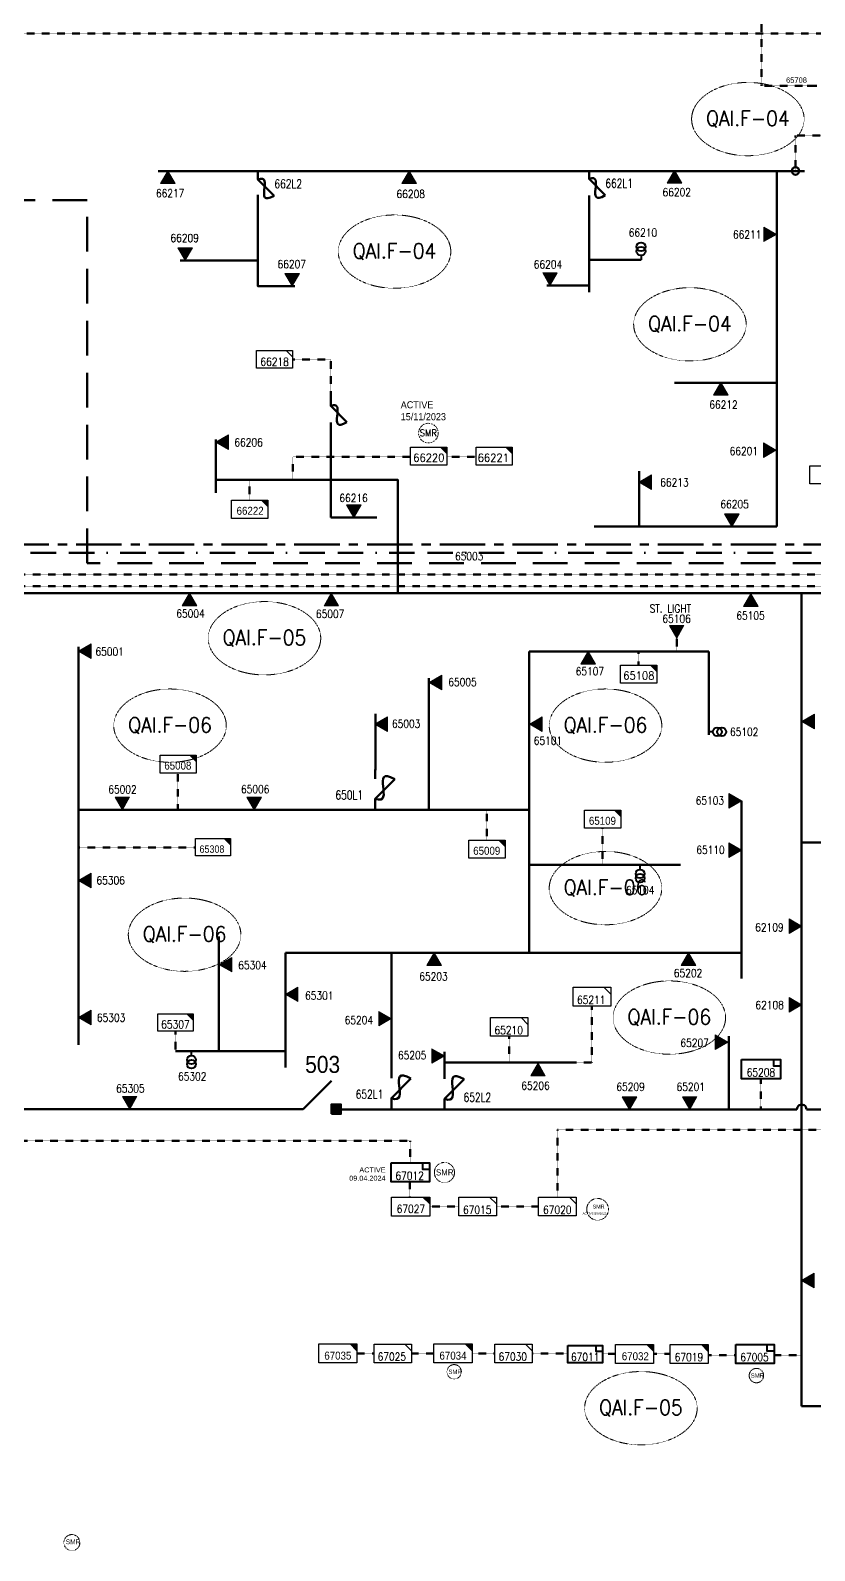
# Model space of a CAD drawing. Header units: metres. Extents: x 65984 to 144644, y -19036 to 23726.
# Drawn here: x 130763 to 131224, y 20694 to 21586 of the extents above; entities that cross this region are included whole.
import ezdxf
from ezdxf.enums import TextEntityAlignment as Align

# ---------------------------------------------------------------- set-up
doc = ezdxf.new("R2010")
doc.units = ezdxf.units.M
doc.header["$MEASUREMENT"] = 0
for name, pattern in [('( Border )', [1.75, 0.5, -0.25, 0.5, -0.25, 0, -0.25]), ('( Center )', [2, 1.25, -0.25, 0.25, -0.25]), ('DGN Style 3', [0.013877, 0, -0.013877]), ('DGN Style 4', [1.6, 0.8, -0.4, 0, -0.4]), ('HIDDEN2', [2381.25, 1587.5, -793.75])]:
    doc.linetypes.add(name, pattern=pattern)
doc.layers.get('0').update_dxf_attribs({"color": 95, "lineweight": 40})
for name, color, linetype, lineweight in [('ABS', 7, 'Continuous', 40), ('ABS NUMBER', 112, 'Continuous', 30), ('d_eos', 111, 'Continuous', 40), ('d_switch', 95, 'Continuous', 40), ('d_tf', 1, 'Continuous', 40), ('d_tf no', 6, 'Continuous', 40), ('d_ug cable', 95, 'Continuous', 40), ('d_village name', 7, 'Continuous', 40), ('FDR  1  16', 234, 'Continuous', 40), ('fedr no', 95, 'Continuous', 40), ('Level 37', 7, 'Continuous', 0), ('O H MAIN FEEDER', 4, 'Continuous', 100)]:
    doc.layers.add(name, color=color, linetype=linetype, lineweight=lineweight)
doc.styles.add('NASKHF', font='naskhf.shx', dxfattribs={"height": 8})
doc.styles.get("Standard").update_dxf_attribs({"font": 'txt.shx'})
doc.styles.add('Style-Arial', font='arial.ttf')
doc.styles.add('Style-msdefault', font='msdefault.shx')
doc.styles.add('Style-simplex', font='simplex.shx')
doc.styles.add('Style-STANDARD', font='STANDARD.shx')

# ---------------------------------------------------------------- blocks, each defined once
blk = doc.blocks.new('TRANS_2_1')
at = {"color": 0, "linetype": 'Continuous', "lineweight": 0, "ltscale": 500, "flags": 128}
blk.add_lwpolyline([(8668600, 4991700), (8668600, -5008300), (9500, -8300)], close=True, dxfattribs=at)
at = {"color": 0, "linetype": 'Continuous', "lineweight": 0, "ltscale": 500}
blk.add_solid([(8668600, 4991700), (8668600, -5008300), (9500, -8300)], dxfattribs=at)
blk = doc.blocks.new('01_1_1')
at = {"color": 0, "linetype": 'Continuous', "lineweight": 0, "ltscale": 500, "xscale": 0.0005, "yscale": 0.0005, "rotation": 90.00000000000001}
blk.add_blockref('TRANS_2_1', (0, 1), dxfattribs=at)
blk = doc.blocks.new('TFU_1_1')
at = {"layer": 'd_switch', "color": 0, "linetype": 'Continuous', "lineweight": 40, "ltscale": 500}
blk.add_line((0, 5000), (0, 0), dxfattribs=at)
for centre in [(0, 15000), (0, 10000)]:
    blk.add_circle(centre, 5000, dxfattribs=at)
blk = doc.blocks.new('TF3_3_1')
at = {"layer": 'd_village name', "color": 0, "linetype": 'Continuous', "lineweight": -2, "ltscale": 500}
for p, q in [((5650, 4500), (9150, 4500)), ((9150, 4500), (9150, 1000))]:
    blk.add_line(p, q, dxfattribs=at)
at = {"layer": 'd_village name', "color": 0, "linetype": 'Continuous', "lineweight": -2, "ltscale": 500, "flags": 128}
blk.add_lwpolyline([(9150, 1000), (5650, 1000), (5650, 4500)], dxfattribs=at)
at = {"layer": 'd_village name', "color": 0, "linetype": 'Continuous', "lineweight": -2, "ltscale": 500}
blk.add_3dface([(-10850, 4500), (9150, 4500), (9150, -5500), (-10850, -5500)], dxfattribs=at)
blk = doc.blocks.new('SS_1_1')
at = {"layer": 'd_village name', "color": 0, "linetype": 'ByBlock', "lineweight": -2, "ltscale": 500, "flags": 128}
blk.add_lwpolyline([(3475, 2125), (5225, 2125), (5225, 375)], close=True, dxfattribs=at)
at = {"layer": 'd_village name', "color": 0, "linetype": 'ByBlock', "lineweight": -2, "ltscale": 500, "extrusion": (0, 0, -1)}
blk.add_solid([(-3475, 2125), (-5225, 2125), (-5225, 375)], dxfattribs=at)
at = {"layer": 'd_village name', "color": 0, "linetype": 'ByBlock', "lineweight": -2, "ltscale": 500}
blk.add_3dface([(-4775, 2125), (5225, 2125), (5225, -2875), (-4775, -2875)], dxfattribs=at)
blk = doc.blocks.new('TF_2_2')
at = {"layer": 'd_village name', "color": 0, "linetype": 'Continuous', "lineweight": 30, "ltscale": 500}
blk.add_line((3150, 2475), (4950, 675), dxfattribs=at)
blk.add_3dface([(-5050, 2475), (4950, 2475), (4950, -2525), (-5050, -2525)], dxfattribs=at)
blk = doc.blocks.new('ABS2_1_1')
at = {"color": 0, "linetype": 'ByBlock', "lineweight": -2, "ltscale": 500}
for q in [(-29900, 43500), (0, 0)]:
    blk.add_line((0, 13600), q, dxfattribs=at)
at = {"color": 0, "linetype": 'ByBlock', "lineweight": -2, "ltscale": 500, "flags": 128}
for points in [[(5000, 43600), (-5000, 43600), (-5000, 53600), (5000, 53600)], [(3791, 49653), (3791, 49653), (3791, 49653)]]:
    blk.add_lwpolyline(points, close=True, dxfattribs=at)
at = {"color": 0, "linetype": 'ByBlock', "lineweight": -2, "ltscale": 500}
for points in [[(5000, 43600), (-5000, 43600), (5000, 53600), (-5000, 53600)], [(3791, 49653), (3791, 49653), (3791, 49653)]]:
    blk.add_solid(points, dxfattribs=at)
blk = doc.blocks.new('FUSE01_1')
at = {"color": 0, "linetype": 'ByBlock', "lineweight": -2, "ltscale": 500}
blk.add_line((0, -8575), (0, -11275), dxfattribs=at)
at = {"color": 0, "linetype": 'ByBlock', "lineweight": -2, "ltscale": 500, "flags": 128}
blk.add_lwpolyline([(0, 25), (0, -2875), (-5600, -8475)], dxfattribs=at)
at = {"color": 0, "linetype": 'ByBlock', "lineweight": -2, "ltscale": 500}
blk.add_open_spline([(-5600, -8475), (1700, -12675), (-5800, -675), (0, -2875)], degree=3, dxfattribs=at)
blk = doc.blocks.new('FUSE01_1_1')
at = {"color": 0, "linetype": 'ByBlock', "lineweight": -2, "ltscale": 500}
blk.add_line((0, -8575), (0, -11275), dxfattribs=at)
at = {"color": 0, "linetype": 'ByBlock', "lineweight": -2, "ltscale": 500, "flags": 128}
blk.add_lwpolyline([(0, 25), (0, -2875), (-5600, -8475)], dxfattribs=at)
at = {"color": 0, "linetype": 'ByBlock', "lineweight": -2, "ltscale": 500}
blk.add_open_spline([(-5600, -8475), (1700, -12675), (-5800, -675), (0, -2875)], degree=3, dxfattribs=at)
blk = doc.blocks.new('exist.us-1000kva_1_1')
at = {"layer": 'd_village name', "color": 0, "linetype": 'Continuous', "lineweight": 0, "ltscale": 500, "flags": 128}
blk.add_lwpolyline([(19997, 6459), (16400, 10000), (20000, 10000)], close=True, dxfattribs=at)
at = {"layer": 'd_village name', "color": 0, "linetype": 'Continuous', "lineweight": 0, "ltscale": 500, "extrusion": (0, 0, -1)}
blk.add_solid([(-19997, 6459), (-16400, 10000), (-20000, 10000)], dxfattribs=at)
at = {"layer": 'd_village name', "color": 0, "linetype": 'DGN Style 3', "lineweight": 106, "ltscale": 500, "xscale": 2, "yscale": 2}
blk.add_blockref('TF_2_2', (10100, 5050), dxfattribs=at)
blk = doc.blocks.new('TF_1_1')
at = {"layer": 'd_village name', "color": 0, "linetype": 'Continuous', "lineweight": 30, "ltscale": 500}
blk.add_line((3150, 2475), (4950, 675), dxfattribs=at)
blk.add_3dface([(-5050, 2475), (4950, 2475), (4950, -2525), (-5050, -2525)], dxfattribs=at)

msp = doc.modelspace()

# ---------------------------------------------------------------- linework, layer by layer
at = {"color": 7, "linetype": 'Continuous', "lineweight": 100, "ltscale": 0.426762}
for p, q in [((131201.39, 21503.25), (131201.39, 21365.23)), ((131091.2, 21488.15), (131091.2, 21432.25)), ((130896.81, 21450.86), (130851.24, 21450.86)), ((131091.2, 21451.16), (131121.72, 21451.16)), ((131090.99, 21436.1), (131066.54, 21436.1)), ((131201.39, 21379.08), (131141.43, 21379.08)), ((131201.39, 21365.23), (131201.39, 21294.62)), ((131120.54, 21295.47), (131120.54, 21327.09)), ((131201.39, 21294.62), (131094.21, 21294.62))]:
    msp.add_line(p, q, dxfattribs=at)
at = {"color": 94, "linetype": 'Continuous', "lineweight": 100, "ltscale": 0.426762}
for p, q in [((130939.6, 21299.98), (130939.6, 21351.69)), ((130872.17, 21322.18), (130872.17, 21314.54)), ((130939.6, 21299.98), (130966.77, 21299.98)), ((131215.9, 21255.57), (131239.76, 21255.57)), ((131215.96, 21109.32), (131256.1, 21109.32))]:
    msp.add_line(p, q, dxfattribs=at)
at = {"color": 94, "linetype": 'DGN Style 3', "lineweight": 140}
for p, q in [((130892.05, 21322.18), (130892.05, 21310.1)), ((130965.05, 20809.57), (130954.98, 20809.57)), ((130987.04, 20809.57), (131000.16, 20809.57)), ((131022.55, 20809.57), (131035.92, 20809.57)), ((131057.93, 20809.57), (131078.73, 20809.57)), ((131106.74, 20809.29), (131098.96, 20809.29)), ((131138.8, 20809.29), (131129.13, 20809.29)), ((131177.68, 20808.64), (131161.62, 20808.64)), ((131215.96, 20808.64), (131199.68, 20808.64))]:
    msp.add_line(p, q, dxfattribs=at)
at = {"color": 5, "linetype": 'DGN Style 3', "lineweight": 140}
for p, q in [((131142.67, 21229.21), (131142.67, 21221.42)), ((131120.21, 21221.71), (131120.21, 21213.43)), ((130849.93, 21128.51), (130849.93, 21150.01)), ((131031.19, 21110.64), (131031.19, 21128.51)), ((131099.09, 21096.14), (131099.09, 21117.64)), ((130860.2, 21106.47), (130791.6, 21106.47)), ((130848.62, 20986.88), (130848.62, 20998.55)), ((131192.12, 20952.74), (131192.12, 20970.6))]:
    msp.add_line(p, q, dxfattribs=at)
at = {"color": 5, "linetype": 'Continuous', "lineweight": 100, "ltscale": 0.426762}
for p, q in [((131056.07, 21044.53), (131056.07, 21221.42)), ((131161.5, 21221.42), (131161.5, 21172.43)), ((130997.2, 21128.5), (130997.2, 21205.81)), ((130965.87, 21151.85), (130965.87, 21184.8)), ((130791.6, 21128.51), (130791.6, 20990.71)), ((131180.72, 21044.53), (131180.72, 21133.86)), ((131056.07, 21096.14), (131144.81, 21096.14)), ((130874.04, 20986.88), (130874.04, 21054.1)), ((130913.02, 21044.53), (130913.02, 20977.31)), ((131173.25, 20952.74), (131173.25, 20995.79)), ((130913.02, 20986.88), (130848.62, 20986.88)), ((131006.41, 20974.83), (131006.41, 20986.58)), ((131006.41, 20980.34), (131079.16, 20980.34))]:
    msp.add_line(p, q, dxfattribs=at)
at = {"color": 214, "linetype": 'DGN Style 3', "lineweight": 140}
for p, q in [((130986.02, 20910.24), (130986.02, 20901.32)), ((130997.76, 20895.72), (131014.86, 20895.72)), ((131036.85, 20895.7), (131061.65, 20895.7))]:
    msp.add_line(p, q, dxfattribs=at)
at = {"color": 7, "linetype": 'DGN Style 3', "lineweight": 140, "flags": 128}
msp.add_lwpolyline([(131192.43, 21654.02), (131192.43, 21553.17), (131219.16, 21553.17)], dxfattribs=at)
at = {"color": 134, "linetype": 'DGN Style 3', "lineweight": 140, "flags": 128}
msp.add_lwpolyline([(130684.02, 21501.95), (130752.42, 21501.95), (130752.42, 21583.87), (131539.52, 21583.87), (131539.52, 21571.96), (131548.96, 21571.96)], dxfattribs=at)
at = {"color": 7, "linetype": 'Continuous', "lineweight": 100, "ltscale": 0.426762, "flags": 128}
for points in [[(131212.21, 21503.25), (130838.39, 21503.25)], [(130896.81, 21489.3), (130896.81, 21435.8), (130918.48, 21435.8)]]:
    msp.add_lwpolyline(points, dxfattribs=at)
at = {"color": 1, "linetype": 'HIDDEN2', "lineweight": 70, "ltscale": 0.012803}
msp.add_lwpolyline([(131718.88, 21260.69), (131718.88, 21273.14), (130796.75, 21273.14), (130796.75, 21486.19), (130383.24, 21486.19)], dxfattribs=at)
at = {"color": 94, "linetype": 'DGN Style 3', "lineweight": 140, "flags": 128}
for points in [[(130939.6, 21370.41), (130939.6, 21392.78), (130917.23, 21392.78)], [(130917.47, 21322.18), (130917.47, 21335.5), (130986.52, 21335.5)], [(131007.7, 21335.5), (131025, 21335.5)]]:
    msp.add_lwpolyline(points, dxfattribs=at)
at = {"color": 94, "linetype": 'Continuous', "lineweight": 100, "ltscale": 0.426762, "flags": 128}
msp.add_lwpolyline([(130978.95, 21255.57), (130978.95, 21322.18), (130872.17, 21322.18), (130872.17, 21345.78)], dxfattribs=at)
at = {"color": 222, "linetype": '( Border )', "lineweight": 140, "ltscale": 30, "true_color": 0xc71585, "flags": 128}
msp.add_lwpolyline([(130710.85, 21279.34), (131825.16, 21279.34), (131825.16, 21303.04)], dxfattribs=at)
at = {"color": 5, "linetype": 'Continuous', "lineweight": 100, "ltscale": 0.426762, "flags": 128}
for points in [[(131056.07, 21128.51), (130791.6, 21128.51), (130791.6, 21224.06)], [(131056.07, 21221.42), (131161.5, 21221.42)], [(130975.2, 20975.32), (130975.2, 21044.53), (130913.02, 21044.53)], [(130975.2, 21044.53), (131180.72, 21044.53), (131180.72, 21029.55)]]:
    msp.add_lwpolyline(points, dxfattribs=at)
at = {"color": 214, "linetype": 'DGN Style 3', "lineweight": 140, "flags": 128}
for points in [[(130585.91, 21062.42), (130585.91, 20934.3), (130986.3, 20934.3), (130986.3, 20921.45)], [(132386.25, 20931.35), (132386.25, 20940.8), (131072.64, 20940.8), (131072.64, 20901.2)]]:
    msp.add_lwpolyline(points, dxfattribs=at)
at = {"color": 5, "linetype": 'DGN Style 3', "lineweight": 140, "flags": 128}
for points in [[(131079.16, 20980.34), (131092.95, 20980.34), (131092.95, 21013.4)], [(131044.3, 20980.34), (131044.3, 20995.6)]]:
    msp.add_lwpolyline(points, dxfattribs=at)
at = {"layer": 'd_eos', "color": 7, "linetype": 'Continuous', "lineweight": 211, "ltscale": 0.638341}
msp.add_line((131224.81, 21553.17), (131219.16, 21553.17), dxfattribs=at)
at = {"layer": 'd_ug cable', "color": 7, "linetype": 'DGN Style 3', "lineweight": 106, "flags": 128}
msp.add_lwpolyline([(131212.38, 21503.33), (131212.38, 21524.16), (131318.39, 21524.16)], dxfattribs=at)
at = {"layer": 'd_ug cable', "color": 6, "linetype": 'DGN Style 3', "lineweight": 100, "flags": 128}
msp.add_lwpolyline([(130338.59, 21301.77), (130338.59, 21275.28), (130693.57, 21275.28), (130693.57, 21259.8), (131272.54, 21259.8), (131272.54, 21078.67), (131286.92, 21078.67)], dxfattribs=at)
at = {"layer": 'd_ug cable', "color": 3, "linetype": 'DGN Style 3', "lineweight": 100, "flags": 128}
msp.add_lwpolyline([(130396.04, 21301.77), (130396.04, 21284.9), (130701.04, 21284.9), (130701.04, 21266.55), (131351.21, 21266.55), (131351.21, 21299.5)], dxfattribs=at)
at = {"layer": 'd_ug cable', "color": 2, "linetype": 'DGN Style 4', "lineweight": 13}
msp.add_circle((130996.95, 21349.49), 5.77, dxfattribs=at)
at = {"layer": 'd_ug cable', "color": 2, "linetype": 'DGN Style 3', "lineweight": 13}
for centre, radius in [((131006.35, 20915.7), 5.91), ((131096.24, 20894.12), 6.38), ((131012.06, 20798.79), 4.23), ((131189.43, 20796.58), 4.23), ((130787.74, 20698.6), 4.7)]:
    msp.add_circle(centre, radius, dxfattribs=at)
at = {"layer": 'FDR  1  16', "color": 114, "linetype": '( Center )', "lineweight": 70, "ltscale": 21.338113, "flags": 128}
msp.add_lwpolyline([(131276.56, 21310.64), (131289.55, 21310.64), (131289.55, 21284.15), (130742.51, 21284.15), (130742.51, 21383.86), (130565, 21383.86)], dxfattribs=at)
at = {"layer": 'fedr no', "color": 82, "linetype": 'DGN Style 3', "lineweight": 13, "true_color": 0x1dc70e}
for centre in [(131184.43, 21533.74), (130977.07, 21455.99), (131150.42, 21413.32), (130900.74, 21229.15), (130845.34, 21177.89), (131100.88, 21177.89), (131100.88, 21082.56), (130853.87, 21055.23), (131138.32, 21006.61), (131121.65, 20777.44)]:
    msp.add_ellipse(centre, major_axis=(33.02, 0), ratio=0.651175, dxfattribs=at)
at = {"layer": 'O H MAIN FEEDER', "color": 7, "lineweight": 211, "ltscale": 0.426762}
msp.add_line((131217.67, 21503.25), (131212.11, 21503.25), dxfattribs=at)
at = {"layer": 'O H MAIN FEEDER', "color": 94, "lineweight": 211, "ltscale": 0.426762}
for p, q in [((131001.56, 21255.57), (130716.39, 21255.57)), ((131001.56, 21255.57), (131215.96, 21255.57)), ((131215.96, 21255.57), (131215.96, 20778.58)), ((131215.96, 20778.58), (131350.01, 20778.58))]:
    msp.add_line(p, q, dxfattribs=at)
at = {"layer": 'O H MAIN FEEDER', "color": 5, "lineweight": 211, "ltscale": 0.426762}
for p, q in [((130657.74, 20952.74), (130916.48, 20952.88)), ((130945.61, 20952.74), (131213.25, 20952.74)), ((131218.79, 20952.74), (131613.98, 20952.74))]:
    msp.add_line(p, q, dxfattribs=at)
at = {"layer": 'O H MAIN FEEDER', "color": 7, "lineweight": 211, "ltscale": 0.426762}
msp.add_circle((131212.38, 21503.33), 2.21, dxfattribs=at)
at = {"layer": 'O H MAIN FEEDER', "color": 5, "lineweight": 211, "ltscale": 0.426762}
msp.add_arc((131216.02, 20952.81), 2.77, 359.59752, 181.48927, dxfattribs=at)

# ---------------------------------------------------------------- block references
at = {"color": 7, "linetype": 'Continuous', "lineweight": 106, "ltscale": 0.426762, "xscale": 0.001707049066626284, "yscale": -0.001707049066626284, "zscale": 0.001707049066626284, "rotation": 180}
for p in [(130896.81, 21503.21), (131091.2, 21503.51)]:
    msp.add_blockref('FUSE01_1_1', p, dxfattribs=at)
at = {"color": 7, "linetype": 'Continuous', "lineweight": 40, "ltscale": 0.426762, "xscale": 0.0005121147199878851, "yscale": 0.0005121147199878851, "zscale": 0.0005121147199878851, "rotation": 359.9999999999998}
msp.add_blockref('TFU_1_1', (131121.72, 21451.16), dxfattribs=at)
at = {"color": 94, "linetype": 'DGN Style 3', "lineweight": 106, "ltscale": 0.55395, "xscale": 0.002107198437321994, "yscale": 0.002107198437321994, "zscale": 0.002441080165275587, "rotation": 359.9999999999999}
msp.add_blockref('TF_2_2', (130906.8, 21392.83), dxfattribs=at)
at = {"color": 94, "linetype": 'Continuous', "lineweight": 106, "ltscale": 0.426762, "xscale": 0.001707049066626284, "yscale": -0.001707049066626284, "zscale": 0.001707049066626284, "rotation": 180}
msp.add_blockref('FUSE01_1_1', (130939.6, 21370.37), dxfattribs=at)
at = {"color": 2, "linetype": 'Continuous', "lineweight": 30, "ltscale": 0.556508, "xscale": 0.002118508137390746, "yscale": 0.002118508137390746, "zscale": 0.002441080165275587}
msp.add_blockref('SS_1_1', (130996.63, 21336.73), dxfattribs=at)
at = {"color": 94, "linetype": 'Continuous', "lineweight": 30, "ltscale": 0.556508, "xscale": 0.002118508137390746, "yscale": 0.002118508137390746, "zscale": 0.002441080165275587}
for p in [(131035.12, 21336.73), (130891.58, 21305.59)]:
    msp.add_blockref('SS_1_1', p, dxfattribs=at)
at = {"color": 114, "linetype": 'Continuous', "lineweight": 30, "ltscale": 0.556138, "xscale": 0.002118589748763985, "yscale": 0.002118589748763985, "zscale": 0.002441080165275587}
msp.add_blockref('TF_1_1', (131231.51, 21325.01), dxfattribs=at)
at = {"color": 5, "linetype": 'Continuous', "lineweight": 30, "ltscale": 0.556508, "xscale": 0.002118508137390746, "yscale": 0.002118508137390746, "zscale": 0.002441080165275587}
for p in [(131119.88, 21208.94), (130849.6, 21156.1), (131098.76, 21123.73), (131030.86, 21106.14)]:
    msp.add_blockref('SS_1_1', p, dxfattribs=at)
at = {"color": 5, "linetype": 'Continuous', "lineweight": 40, "ltscale": 0.426762, "xscale": 0.0005121147199878851, "yscale": 0.0005121147199878851, "zscale": 0.0005121147199878851}
for p, rotation in [((131161.37, 21174.29), 269.9999999999999), ((131121.14, 21096.14), 179.9999999999999), ((130857.87, 20986.88), 179.9999999999999)]:
    msp.add_blockref('TFU_1_1', p, dxfattribs=dict(at, rotation=rotation))
at = {"color": 5, "linetype": 'Continuous', "lineweight": 106, "ltscale": 0.426762, "xscale": 0.00204845887995154, "yscale": 0.00204845887995154, "zscale": 0.00204845887995154}
for p, rotation in [((130965.79, 21129.09), 179.9999999999997), ((130975.22, 20953.46), 179.9999999999997), ((131006.43, 20953.03), 179.9999999999398)]:
    msp.add_blockref('FUSE01_1', p, dxfattribs=dict(at, rotation=rotation))
at = {"color": 5, "linetype": 'DGN Style 3', "lineweight": 106, "ltscale": 0.547401, "xscale": 0.001034471729073227, "yscale": 0.001034471729073227, "zscale": 0.001220540082637794, "rotation": 359.9999999999999}
for p in [(130860.2, 21101.41), (130838.25, 20998.55)]:
    msp.add_blockref('exist.us-1000kva_1_1', p, dxfattribs=at)
at = {"color": 5, "linetype": 'DGN Style 3', "lineweight": 106, "ltscale": 0.569647, "xscale": 0.00219941988647052, "yscale": 0.00219941988647052, "zscale": 0.002441080165275587, "rotation": 359.9999999999999}
for p in [(131093.06, 21018.95), (131044.41, 21001.16)]:
    msp.add_blockref('TF_2_2', p, dxfattribs=at)
at = {"color": 5, "linetype": 'Continuous', "lineweight": 40, "ltscale": 0.587287, "xscale": 0.001150235713568434, "yscale": 0.001150235713568434, "zscale": 0.001220227624376638, "rotation": 359.9999999999999}
msp.add_blockref('TF3_3_1', (131193.09, 20976.93), dxfattribs=at)
at = {"color": 2, "linetype": 'Continuous', "lineweight": 40, "ltscale": 0.577359, "xscale": 0.001121518534852075, "yscale": 0.001121518534852075, "zscale": 0.001220227624376638, "rotation": 359.9999999999999}
msp.add_blockref('TF3_3_1', (130987.25, 20916.41), dxfattribs=at)
at = {"color": 214, "linetype": 'DGN Style 3', "lineweight": 106, "ltscale": 0.577314, "xscale": 0.001119264121340778, "yscale": 0.001119264121340778, "zscale": 0.001220540082637794, "rotation": 359.9999999999999}
msp.add_blockref('exist.us-1000kva_1_1', (130975.38, 20890.13), dxfattribs=at)
at = {"color": 214, "linetype": 'DGN Style 3', "lineweight": 106, "ltscale": 0.569647, "xscale": 0.00219941988647052, "yscale": 0.00219941988647052, "zscale": 0.002441080165275587, "rotation": 359.9999999999999}
for p in [(131025.97, 20895.76), (131072.75, 20895.76)]:
    msp.add_blockref('TF_2_2', p, dxfattribs=at)
at = {"color": 94, "linetype": 'DGN Style 3', "lineweight": 106, "ltscale": 0.577314, "xscale": 0.001119264121340778, "yscale": 0.001119264121340778, "zscale": 0.001220540082637794, "rotation": 359.9999999999999}
for p in [(130932.6, 20803.97), (131106.74, 20803.7), (131138.8, 20803.6)]:
    msp.add_blockref('exist.us-1000kva_1_1', p, dxfattribs=at)
at = {"color": 94, "linetype": 'DGN Style 3', "lineweight": 106, "ltscale": 0.569647, "xscale": 0.00219941988647052, "yscale": 0.00219941988647052, "zscale": 0.002441080165275587, "rotation": 359.9999999999999}
for p in [(130976.16, 20809.62), (131047.04, 20809.62)]:
    msp.add_blockref('TF_2_2', p, dxfattribs=at)
at = {"color": 2, "linetype": 'DGN Style 3', "lineweight": 106, "ltscale": 0.577314, "xscale": 0.001119264121340778, "yscale": 0.001119264121340778, "zscale": 0.001220540082637794, "rotation": 359.9999999999999}
msp.add_blockref('exist.us-1000kva_1_1', (131000.16, 20803.97), dxfattribs=at)
at = {"color": 94, "linetype": 'Continuous', "lineweight": 40, "ltscale": 0.541702, "xscale": 0.001014575017340151, "yscale": 0.001014575017340151, "zscale": 0.001220227624376638, "rotation": 359.9999999999999}
msp.add_blockref('TF3_3_1', (131089.74, 20809.62), dxfattribs=at)
at = {"color": 2, "linetype": 'Continuous', "lineweight": 40, "ltscale": 0.578128, "xscale": 0.001121445410782374, "yscale": 0.001121445410782374, "zscale": 0.001278390535258018, "rotation": 359.9999999999999}
msp.add_blockref('TF3_3_1', (131189.5, 20809.85), dxfattribs=at)
at = {"layer": 'ABS', "color": 7, "linetype": 'Continuous', "lineweight": 211, "ltscale": 0.829472, "xscale": 0.000555747191877611, "yscale": 0.000555747191877611, "zscale": 0.0003680335276451397, "rotation": 269.9999999999996}
msp.add_blockref('ABS2_1_1', (130915.82, 20952.88), dxfattribs=at)
at = {"layer": 'd_tf', "color": 7, "linetype": 'Continuous', "lineweight": 0, "ltscale": 0.426762}
for name, p, xscale, yscale, zscale, rotation in [('TRANS_2_1', (130844.1, 21503.25), 8.535245333131417e-07, 8.535245333131417e-07, 8.535245333131417e-07, 270.0000000000001), ('TRANS_2_1', (130985.66, 21503.25), 8.535245333131417e-07, 8.535245333131417e-07, 8.535245333131417e-07, 270.0000000000001), ('TRANS_2_1', (131141.35, 21503.55), 8.535245333131417e-07, 8.535245333131417e-07, 8.535245333131417e-07, 270.0000000000001), ('TRANS_2_1', (131201.14, 21466.09), 8.535245333131417e-07, 8.535245333131417e-07, 8.535245333131417e-07, 180), ('TRANS_2_1', (130854.23, 21450.86), 8.535245333131417e-07, 8.535245333131417e-07, 8.535245333131417e-07, 89.99999999999993), ('TRANS_2_1', (130917.04, 21435.8), 8.535245333131417e-07, 8.535245333131417e-07, 8.535245333131417e-07, 89.99999999999993), ('TRANS_2_1', (131068.27, 21436.1), 8.535245333131417e-07, 8.535245333131417e-07, 8.535245333131417e-07, 90.00000000000031), ('TRANS_2_1', (131168.58, 21379.16), 8.535245333131417e-07, 8.535245333131417e-07, 8.535245333131417e-07, 269.9999999999999), ('01_1_1', (131168.58, 21379.16), 5.121147199878849e-07, 5.121147199878849e-07, 5.121147199878849e-07, 270), ('01_1_1', (131200.93, 21363.65), 5.121147199878849e-07, 5.121147199878849e-07, 5.121147199878849e-07, 180), ('TRANS_2_1', (131200.93, 21339.48), 8.535245333131417e-07, 8.535245333131417e-07, 8.535245333131417e-07, 180.0000000000001), ('TRANS_2_1', (131175.04, 21294.71), 8.535245333131417e-07, 8.535245333131417e-07, 8.535245333131417e-07, 89.9999999999997)]:
    msp.add_blockref(name, p, dxfattribs=dict(at, xscale=xscale, yscale=yscale, zscale=zscale, rotation=rotation))
at = {"layer": 'd_tf', "color": 94, "linetype": 'Continuous', "lineweight": 0, "ltscale": 0.426762, "xscale": 8.535245333131417e-07, "yscale": 8.535245333131417e-07, "zscale": 8.535245333131417e-07}
for p in [(130872.17, 21344.21), (131216.09, 21180.32), (131215.96, 20852.37)]:
    msp.add_blockref('TRANS_2_1', p, dxfattribs=at)
at = {"layer": 'd_tf', "color": 7, "linetype": 'Continuous', "lineweight": 0, "ltscale": 0.426762, "xscale": 8.535245333131417e-07, "yscale": 8.535245333131417e-07, "zscale": 8.535245333131417e-07}
msp.add_blockref('TRANS_2_1', (131120.54, 21320.7), dxfattribs=at)
at = {"layer": 'd_tf', "color": 94, "linetype": 'Continuous', "lineweight": 0, "ltscale": 0.426762, "xscale": 8.535245333131417e-07, "zscale": 8.535245333131417e-07}
for p, yscale, rotation in [((130953.19, 21299.98), -8.535245333131417e-07, 89.99999999999925), ((130856.76, 21255.53), 8.535245333131417e-07, 270.0000000000007), ((130939.97, 21255.53), 8.535245333131417e-07, 270.0000000000007), ((131186.17, 21255.22), 8.535245333131417e-07, 269.9999999999999), ((131215.97, 21060.22), 8.535245333131417e-07, 180.000000000001), ((131215.97, 21014.07), 8.535245333131417e-07, 180.000000000001)]:
    msp.add_blockref('TRANS_2_1', p, dxfattribs=dict(at, yscale=yscale, rotation=rotation))
at = {"layer": 'd_tf', "color": 5, "linetype": 'Continuous', "lineweight": 0, "ltscale": 0.426762, "xscale": 8.535245333131417e-07, "yscale": 8.535245333131417e-07, "zscale": 8.535245333131417e-07}
for p, rotation in [((131142.66, 21229.2), 89.9999999999997), ((131090.76, 21221.42), 269.9999999999999), ((131180.72, 21133.73), 179.9999999999999), ((130817.35, 21128.5), 90.0000000000002), ((130894.65, 21128.5), 90.0000000000002), ((131180.72, 21104.82), 179.9999999999999), ((131000.3, 21044.53), 270.0000000000007), ((131149.53, 21044.53), 270.0000000000007), ((130975.2, 21005.99), 180.000000000001), ((131172.71, 20992.19), 180.000000000001), ((131006.42, 20984.07), 180.0000000000007), ((131061.28, 20979.86), 270.0000000000003), ((130821.67, 20952.82), 90.00000000000037), ((131114.9, 20952.74), 90.000000000001), ((131150.29, 20952.74), 90.000000000001)]:
    msp.add_blockref('TRANS_2_1', p, dxfattribs=dict(at, rotation=rotation))
for p in [(130791.68, 21221.56), (130997.46, 21203.17), (130965.6, 21178.74), (131056.4, 21178.8), (130791.59, 21086.98), (130874.14, 21037.64), (130913.02, 21020.22), (130791.59, 21006.64)]:
    msp.add_blockref('TRANS_2_1', p, dxfattribs=at)

# ---------------------------------------------------------------- texts
at = {"color": 7, "linetype": 'Continuous', "lineweight": 80, "style": 'Style-STANDARD', "width": 0.833333}
for s, p in [('662L2', (130914.69, 21495.73)), ('662L1', (131108.87, 21496.03))]:
    msp.add_text(s, height=5.121, dxfattribs=at).set_placement(p, align=Align.MIDDLE_CENTER)
at = {"color": 5, "linetype": 'Continuous', "lineweight": 80, "style": 'Style-STANDARD', "width": 0.833333}
for s, p in [('650L1', (130950.49, 21137.18)), ('652L1', (130962.38, 20961.6)), ('652L2', (131025.67, 20959.82))]:
    msp.add_text(s, height=5.121, dxfattribs=at).set_placement(p, align=Align.MIDDLE_CENTER)
at = {"color": 4, "insert": (130971.83, 20910.87), "char_height": 2.9162, "attachment_point": 9}
msp.add_mtext('\\FENGINEERING;\\H1x;\\W1.09375;ACTIVE\\P09.04.2024', dxfattribs=at)
at = {"layer": 'ABS NUMBER', "color": 7, "lineweight": 140, "style": 'Style-Arial', "width": 0.88}
msp.add_text('503', height=10, dxfattribs=at).set_placement((130934.89, 20979.14), align=Align.MIDDLE_CENTER)
at = {"layer": 'd_tf no', "color": 7, "linetype": 'Continuous', "lineweight": 40, "style": 'Style-STANDARD', "width": 0.909091}
for s, p in [('66217', (130845.39, 21490.21)), ('66208', (130986.56, 21489.79)), ('66202', (131142.67, 21490.85)), ('66210', (131122.85, 21467.14)), ('66211', (131184, 21466)), ('66209', (130853.92, 21463.94)), ('66207', (130916.75, 21448.63)), ('66204', (131067.12, 21448.44)), ('66212', (131170.12, 21366.19)), ('66201', (131182.05, 21338.97)), ('66213', (131141.32, 21320.57)), ('66205', (131176.65, 21307.82))]:
    msp.add_text(s, height=4.694, dxfattribs=at).set_placement(p, align=Align.MIDDLE_CENTER)
at = {"layer": 'd_tf no', "color": 94, "linetype": 'Continuous', "lineweight": 40, "width": 0.909091}
for s, style, p in [('66218', 'Style-STANDARD', (130906.72, 21391.35)), ('66206', 'Style-STANDARD', (130891.45, 21344.03)), ('66221', 'Style-simplex', (131035.03, 21335.06)), ('66216', 'Style-STANDARD', (130953.04, 21311.44)), ('66222', 'Style-msdefault', (130892.33, 21303.93)), ('65004', 'Style-STANDARD', (130857.35, 21243.63)), ('65007', 'Style-STANDARD', (130939.27, 21243.45)), ('65105', 'Style-STANDARD', (131186, 21242.43)), ('62109', 'Style-STANDARD', (131197.04, 21059.53)), ('62108', 'Style-STANDARD', (131197.2, 21013.95)), ('67035', 'Style-msdefault', (130943.81, 20808.28)), ('67025', 'Style-STANDARD', (130975.5, 20807.69)), ('67030', 'Style-STANDARD', (131046.45, 20807.69)), ('67011', 'Style-STANDARD', (131088.95, 20807.48)), ('67032', 'Style-msdefault', (131118.38, 20807.92)), ('67019', 'Style-STANDARD', (131149.86, 20807.41))]:
    msp.add_text(s, height=4.694, dxfattribs=dict(at, style=style)).set_placement(p, align=Align.MIDDLE_CENTER)
at = {"layer": 'd_tf no', "color": 1, "linetype": 'Continuous', "lineweight": 13, "style": 'Style-simplex', "width": 0.909091}
msp.add_text('SMR', height=3.938, dxfattribs=at).set_placement((130996.9, 21349.64), align=Align.MIDDLE_CENTER)
at = {"layer": 'd_tf no', "color": 2, "linetype": 'Continuous', "lineweight": 40, "width": 0.909091}
for s, style, p in [('66220', 'Style-simplex', (130997.2, 21335.06)), ('67012', 'Style-STANDARD', (130985.95, 20913.82)), ('67034', 'Style-msdefault', (131011.38, 20808.28)), ('67005', 'Style-STANDARD', (131188.3, 20807.38))]:
    msp.add_text(s, height=4.694, dxfattribs=dict(at, style=style)).set_placement(p, align=Align.MIDDLE_CENTER)
at = {"layer": 'd_tf no', "color": 5, "linetype": 'Continuous', "lineweight": 40, "width": 0.909091}
for s, height, style, p in [('65003', 4.694, 'Style-STANDARD', (131020.93, 21277.28)), ('ST. LIGHT', 4.694, 'Style-STANDARD', (131138.93, 21246.59)), ('65106', 4.694, 'Style-STANDARD', (131142.61, 21240.61)), ('65001', 4.694, 'Style-STANDARD', (130809.91, 21221.36)), ('65107', 4.694, 'Style-STANDARD', (131091.74, 21209.77)), ('65108', 4.694, 'Style-simplex', (131120.45, 21207.27)), ('65005', 4.694, 'Style-STANDARD', (131016.97, 21203.42)), ('65003', 4.694, 'Style-STANDARD', (130983.89, 21178.98)), ('65102', 4.694, 'Style-STANDARD', (131182.27, 21174.21)), ('65101', 4.694, 'Style-STANDARD', (131067.12, 21169.05)), ('65008', 4.694, 'Style-msdefault', (130849.92, 21154.43)), ('65002', 4.694, 'Style-STANDARD', (130817.41, 21140.48)), ('65006', 4.694, 'Style-STANDARD', (130895.32, 21140.62)), ('65103', 4.694, 'Style-STANDARD', (131162.16, 21133.9)), ('65109', 4.694, 'Style-msdefault', (131099.09, 21122.06)), ('65308', 4.319, 'Style-msdefault', (130869.94, 21105.46)), ('65009', 4.694, 'Style-msdefault', (131031.18, 21104.47)), ('65110', 4.694, 'Style-STANDARD', (131162.48, 21104.99)), ('65306', 4.694, 'Style-STANDARD', (130810.5, 21087.11)), ('65104', 4.694, 'Style-STANDARD', (131121.28, 21081.44)), ('65304', 4.694, 'Style-STANDARD', (130893.66, 21037.36)), ('65203', 4.694, 'Style-STANDARD', (130999.95, 21030.73)), ('65202', 4.694, 'Style-STANDARD', (131149.31, 21032.72)), ('65301', 4.694, 'Style-STANDARD', (130932.93, 21019.52)), ('65211', 4.694, 'Style-STANDARD', (131092.52, 21017.02)), ('65303', 4.694, 'Style-STANDARD', (130810.74, 21006.54)), ('65307', 4.694, 'Style-STANDARD', (130848.47, 21002.6)), ('65204', 4.694, 'Style-STANDARD', (130956.16, 21005.13)), ('65210', 4.694, 'Style-STANDARD', (131044.07, 20999.22)), ('65205', 4.694, 'Style-STANDARD', (130987.44, 20984.54)), ('65207', 4.694, 'Style-STANDARD', (131153.19, 20991.76)), ('65208', 4.694, 'Style-STANDARD', (131192.1, 20974.41)), ('65302', 4.694, 'Style-STANDARD', (130858.38, 20972.09)), ('65206', 4.694, 'Style-STANDARD', (131059.82, 20966.66)), ('65209', 4.694, 'Style-STANDARD', (131115.61, 20965.97)), ('65201', 4.694, 'Style-STANDARD', (131150.9, 20965.97)), ('65305', 4.694, 'Style-STANDARD', (130822.05, 20965.01))]:
    msp.add_text(s, height=height, dxfattribs=dict(at, style=style)).set_placement(p, align=Align.MIDDLE_CENTER)
at = {"layer": 'd_tf no', "color": 1, "linetype": 'Continuous', "lineweight": 40, "style": 'Style-msdefault', "width": 0.945946}
for height, p in [(3.655, (131001.4, 20917.64)), (2.278, (131093.35, 20896.86)), (2.531, (131008.75, 20800.06)), (2.531, (131186.13, 20797.85)), (2.812, (130784.13, 20700.47))]:
    msp.add_text('SMR', height=height, dxfattribs=at).set_placement(p, align=Align.TOP_LEFT)
at = {"layer": 'd_tf no', "color": 214, "linetype": 'Continuous', "lineweight": 40, "style": 'Style-STANDARD', "width": 0.909091}
for s, p in [('67027', (130986.69, 20894.34)), ('67015', (131025.63, 20893.82)), ('67020', (131072.6, 20893.82))]:
    msp.add_text(s, height=4.694, dxfattribs=at).set_placement(p, align=Align.MIDDLE_CENTER)
at = {"layer": 'd_tf no', "color": 7, "linetype": 'Continuous', "lineweight": 40, "style": 'Style-msdefault', "width": 0.945946}
msp.add_text('ACTIVE 5/9/2023', height=1.305, dxfattribs=at).set_placement((131087.43, 20892.28), align=Align.TOP_LEFT)
at = {"layer": 'd_tf no', "color": 121, "linetype": 'Continuous', "lineweight": 40, "insert": (130980.72, 21368.21), "char_height": 4.1912, "attachment_point": 1, "style": 'NASKHF'}
msp.add_mtext('\\Fmsdefault;\\H1x;\\W0.945946;ACTIVE\\P15/11/2023', dxfattribs=at)
at = {"layer": 'fedr no', "color": 6, "linetype": 'Continuous', "lineweight": 40, "char_height": 8.852, "attachment_point": 5, "style": 'Style-STANDARD'}
for s, insert in [('QAI.F-04', (131184.43, 21533.74)), ('QAI.F-04', (130977.07, 21455.99)), ('QAI.F-04', (131150.42, 21413.32)), ('QAI.F-05', (130900.74, 21229.15)), ('QAI.F-06', (130845.34, 21177.89)), ('QAI.F-06', (131100.88, 21177.89)), ('QAI.F-06', (131100.88, 21082.56)), ('QAI.F-06', (130853.87, 21055.23)), ('QAI.F-06', (131138.32, 21006.61)), ('QAI.F-05', (131121.65, 20777.44))]:
    msp.add_mtext(s, dxfattribs=dict(at, insert=insert))
at = {"layer": 'Level 37', "color": 7, "linetype": 'Continuous', "lineweight": 53, "style": 'Style-msdefault', "width": 0.909091}
msp.add_text('65708', height=3.175, dxfattribs=at).set_placement((131212.96, 21556.58), align=Align.MIDDLE_CENTER)

doc.saveas('drawing.dxf')
